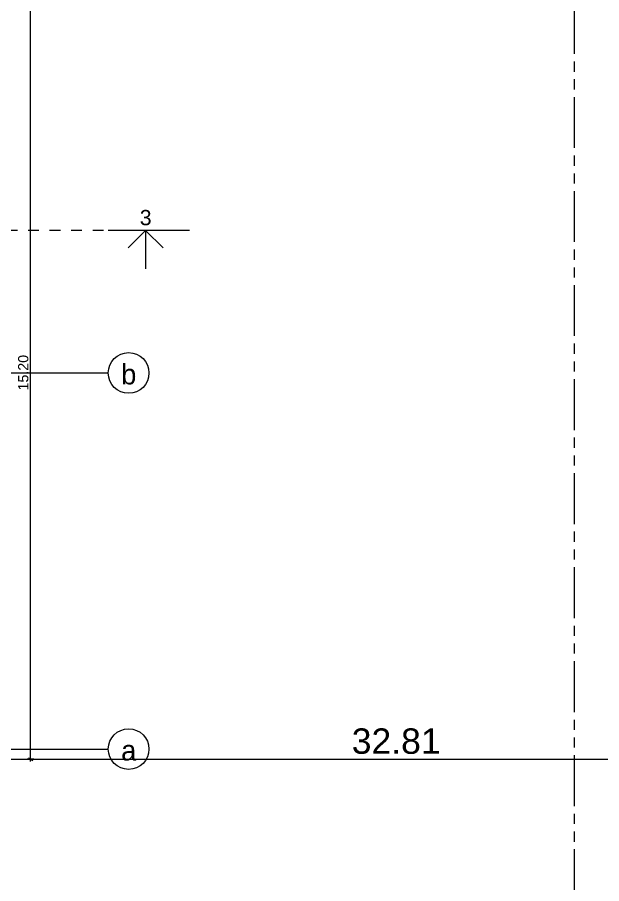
# Model space of a CAD drawing. Header units: millimetres. Extents: x 475206255 to 476720147, y 4620882299 to 4621447368.
# Drawn here: x 475297377 to 475308870, y 4620988642 to 4621005688 of the extents above; entities that cross this region are included whole.
import ezdxf

# ---------------------------------------------------------------- set-up
doc = ezdxf.new("R2010")
doc.units = ezdxf.units.MM
doc.header["$MEASUREMENT"] = 0
doc.linetypes.add('DASHDOTX2', pattern=[1850, 500, -150, 200, -150, 200, -150, 500, 0])
doc.linetypes.add('Dashed', pattern=[423.333333, 211.666667, -211.666667])
for name, color, linetype, lineweight in [('0_Pen_No__42_Pen_No__250_Pen_No__5', 5, 'Continuous', 0), ('Annotation - Text_Pen_No__7_Pen_No__5', 5, 'Continuous', 0), ('New_._Pen_No__1', 1, 'Continuous', 0), ('New_0_Pen_No__5', 5, 'Continuous', 0), ('New_shenobebi_Pen_No__1', 1, 'Continuous', 0), ('zoma_Pen_No__1', 1, 'Continuous', 0), ('zoma_Pen_No__142', 142, 'Continuous', 0), ('zoma_Pen_No__5_Pen_No__5', 5, 'Continuous', 0)]:
    doc.layers.add(name, color=color, linetype=linetype, lineweight=lineweight)
doc.layers.add('zoma', color=7, linetype='Continuous')
doc.styles.add('GENERATED_STYLE_1', font='arial.ttf')
doc.styles.add('GENERATED_STYLE_2', font='arial.ttf')
doc.styles.add('GENERATED_STYLE_4', font='ACADMTAV.TTF')
doc.dimstyles.new('GENERATED_STYLE__12', dxfattribs={"dimtxt": 500, "dimasz": 228, "dimexe": 0.18, "dimexo": 3, "dimgap": 0, "dimtad": 1, "dimtih": 1, "dimtoh": 1, "dimlfac": 0.001, "dimzin": 0, "dimdsep": 46, "dimtxsty": 'GENERATED_STYLE_2', "dimblk": 'ARROWHEAD_2', "dimblk1": 'ARROWHEAD_2', "dimblk2": 'ARROWHEAD_2', "dimcen": 0.09, "dimclrd": 1, "dimclre": 1, "dimclrt": 1, "dimadec": 0, "dimazin": 0, "dimtfac": 1, "dimtdec": 4, "dimtmove": 2, "dimatfit": 3, "dimfxl": 1, "dimtolj": 1, "dimtzin": 0, "dimarcsym": 0})
doc.dimstyles.new('GENERATED_STYLE__9', dxfattribs={"dimtxt": 200, "dimasz": 64.421331, "dimexe": 0.18, "dimexo": 3, "dimgap": 0, "dimtad": 1, "dimlfac": 0.001, "dimzin": 0, "dimdsep": 46, "dimtxsty": 'GENERATED_STYLE_2', "dimblk": 'ARROWHEAD_2', "dimblk1": 'ARROWHEAD_2', "dimblk2": 'ARROWHEAD_2', "dimcen": 0.09, "dimclrd": 142, "dimclre": 142, "dimclrt": 142, "dimadec": 0, "dimazin": 0, "dimtfac": 1, "dimtdec": 4, "dimtmove": 0, "dimatfit": 3, "dimfxl": 1, "dimtolj": 1, "dimtzin": 0, "dimarcsym": 0})

# ---------------------------------------------------------------- blocks, each defined once
blk = doc.blocks.new('*D880', base_point=(475826096, 4621095193))
at = {"layer": 'zoma_Pen_No__142', "color": 142, "linetype": 'Continuous', "lineweight": 0, "transparency": 16777216}
for p, q in [((475297700, 4621006290), (475297573, 4621006290)), ((475297679, 4621006266), (475297594, 4621006315)), ((475297636, 4621006290), (475297636, 4621006332)), ((475297636, 4620991090), (475297636, 4621006290)), ((475297700, 4620991090), (475297573, 4620991090)), ((475297594, 4620991115), (475297679, 4620991066)), ((475297636, 4620991049), (475297636, 4620991090))]:
    blk.add_line(p, q, dxfattribs=at)
at = {"layer": 'zoma_Pen_No__142', "color": 142, "lineweight": 0, "transparency": 16777216, "insert": (475297596, 4620998347), "char_height": 200, "attachment_point": 7, "rotation": 90, "style": 'GENERATED_STYLE_2'}
blk.add_mtext('\\A1;{\\pql;\\fArial|b0|i0|c204|p0;\\W1.000000;15.20}', dxfattribs=at)
blk = doc.blocks.new('ARROWHEAD_2')
at = {"color": 0, "linetype": 'Continuous', "lineweight": 0}
for p, q in [((0, 0), (-1, 0)), ((-0.378, -0.655), (0.378, 0.655))]:
    blk.add_line(p, q, dxfattribs=at)
blk = doc.blocks.new('*D1179', base_point=(475826096, 4621095193))
at = {"layer": 'zoma_Pen_No__1', "color": 1, "linetype": 'Continuous', "lineweight": 0, "transparency": 16777216}
for p, q in [((475295606, 4620991240), (475295433, 4620990940)), ((475295519, 4620990865), (475295519, 4620991315)), ((475328244, 4620990940), (475328417, 4620991240)), ((475328330, 4620990865), (475328330, 4620991315)), ((475295373, 4620991090), (475295519, 4620991090)), ((475295519, 4620991090), (475328330, 4620991090)), ((475328330, 4620991090), (475328477, 4620991090))]:
    blk.add_line(p, q, dxfattribs=at)
at = {"layer": 'zoma_Pen_No__1', "color": 1, "lineweight": 0, "transparency": 16777216, "insert": (475303954, 4620991190), "char_height": 500, "attachment_point": 7, "style": 'GENERATED_STYLE_2'}
blk.add_mtext('\\A1;{\\pql;\\fArial|b0|i0|c204|p0;\\W1.000000;32.81}', dxfattribs=at)

msp = doc.modelspace()

# ---------------------------------------------------------------- linework, layer by layer
at = {"layer": '0_Pen_No__42_Pen_No__250_Pen_No__5', "color": 5, "linetype": 'Continuous', "lineweight": 0}
for centre in [(475299566.49, 4620998690.231), (475299566.49, 4620991290.231)]:
    msp.add_circle(centre, 400, dxfattribs=at)
at = {"layer": 'New_0_Pen_No__5', "color": 5, "linetype": 'DASHDOTX2', "lineweight": 0}
msp.add_lwpolyline([(475229076.43, 4621010984.032), (475308324.833, 4621011019.008), (475308330.498, 4620984580.586), (475229104.718, 4620984542.151)], close=True, dxfattribs=at)
at = {"layer": 'New_shenobebi_Pen_No__1', "color": 1, "linetype": 'Dashed', "lineweight": 0}
msp.add_lwpolyline([(475300764.11, 4621001495.107), (475227593.042, 4621001495.107)], dxfattribs=at)
at = {"layer": 'New_shenobebi_Pen_No__1', "color": 1, "linetype": 'Continuous', "lineweight": 0}
for points in [[(475300637.922, 4621001495.079), (475299164.175, 4621001495.079)], [(475299901.048, 4621001495.079), (475299559.903, 4621001153.934)], [(475299901.048, 4621001495.079), (475299901.048, 4621000742.081)], [(475299901.048, 4621001495.079), (475300242.193, 4621001153.934)]]:
    msp.add_lwpolyline(points, dxfattribs=at)
at = {"layer": 'zoma_Pen_No__5_Pen_No__5', "color": 5, "linetype": 'Continuous', "lineweight": 0}
for p, q in [((475229338.818, 4620998690.259), (475299168.647, 4620998690.259)), ((475229338.818, 4620991290.259), (475299168.647, 4620991290.259))]:
    msp.add_line(p, q, dxfattribs=at)

# ---------------------------------------------------------------- texts
at = {"layer": 'Annotation - Text_Pen_No__7_Pen_No__5', "color": 5, "linetype": 'Continuous', "lineweight": 0, "char_height": 400, "attachment_point": 2, "style": 'GENERATED_STYLE_4'}
for s, insert in [('\\A1;{\\pqc;\\fAcadMtavr|b0|i0|c0|p0;\\W1.000000;b}', (475299568.647, 4620998864.552)), ('\\A1;{\\pqc;\\fAcadMtavr|b0|i0|c0|p0;\\W1.000000;a}', (475299568.647, 4620991464.552))]:
    msp.add_mtext(s, dxfattribs=dict(at, insert=insert))
at = {"layer": 'New_._Pen_No__1', "color": 1, "linetype": 'Continuous', "lineweight": 0, "insert": (475299901.048, 4621001897.937), "char_height": 300, "attachment_point": 2, "style": 'GENERATED_STYLE_1'}
msp.add_mtext('\\A1;{\\pqc;\\fArial|b0|i0|c204|p0;\\W1.000000;3}', dxfattribs=at)

# ---------------------------------------------------------------- dimensions: what is measured, and where the dimension line sits
at = {"layer": 'zoma', "color": 142, "linetype": 'Continuous', "lineweight": 0}
dim = msp.add_linear_dim(base=(475297636.458, 4621006290.231), p1=(475231619.434, 4620991090.231), p2=(475231619.434, 4621006290.231), angle=90, dimstyle='GENERATED_STYLE__9', dxfattribs=at)
dim.commit()
dim.dimension.update_dxf_attribs({"geometry": '*D880', "text_midpoint": (475297496.458, 4620998682.058), "dimtype": 160, "text_rotation": 90})
at = {"layer": 'zoma', "color": 1, "linetype": 'Continuous', "lineweight": 0}
dim = msp.add_linear_dim(base=(475328330.265, 4620991090.259), p1=(475295519.441, 4620991090.231), p2=(475328330.265, 4620991070.912), dimstyle='GENERATED_STYLE__12', dxfattribs=at)
dim.commit()
dim.dimension.update_dxf_attribs({"geometry": '*D1179', "text_midpoint": (475304791.583, 4620991440.259), "dimtype": 160})

doc.saveas('drawing.dxf')
